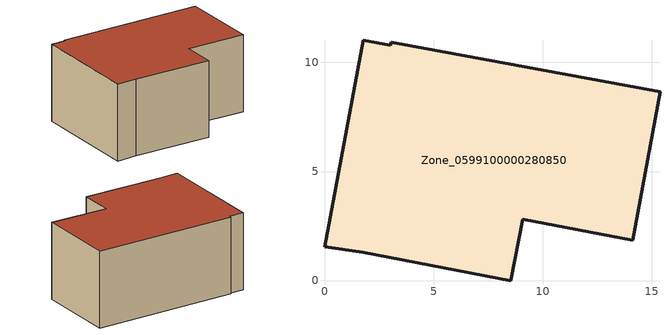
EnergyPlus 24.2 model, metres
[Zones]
Zone_0599100000280850
 floor ground (C_G): 1.76,1.29 0,1.56 1.77,11.01 3.02,10.78 3.05,10.93 15.38,8.66 14.13,1.84 9.08,2.82 8.54,0 z0
 wall outside (C_F): 0,1.56 1.76,1.29 8.54,0 9.08,2.82 14.13,1.84 15.38,8.66 3.05,10.93 3.02,10.78 1.77,11.01 0,1.56 z0:6.67
 roof outside (C_R): 9.08,2.82 14.13,1.84 15.38,8.66 3.05,10.93 3.02,10.78 1.77,11.01 0,1.56 1.76,1.29 8.54,0 z6.67
[BUILDING]
Pand.0599100000280850: North Axis=0; Terrain=City; Loads Convergence Tolerance Value=0.04; Temperature Convergence Tolerance Value=0.4; Solar Distribution=FullExterior; Maximum Number of Warmup Days=25; Minimum Number of Warmup Days=1
[Site:Location]
Rotterdam.The.Hague.AP_ZH_NLD Design_Conditions: Latitude=51.96; Longitude=4.45; Time Zone=1; Elevation=-4.5
[SITE:GROUNDTEMPERATURE:BUILDINGSURFACE]
18, 18, 18, 18, 18, 18, 18, 18, 18, 18, 18, 18
[MATERIAL] Thermal Absorptance=0.9; Solar Absorptance=0.7; Visible Absorptance=0.7
Name | Roughness | Thickness | Conductivity | Density | Specific Heat
G.D.1965 | MediumSmooth | 0.15 | 1 | 540 | 1210
F.D.1965 | Rough | 0.3 | 0.857143 | 1920 | 840
R.D.1965 | MediumRough | 0.2 | 0.08 | 1500 | 1000
[CONSTRUCTION]
C_G: G.D.1965
C_F: F.D.1965
C_R: R.D.1965
[ZONE]
Zone_0599100000280850: Type=1; Multiplier=1; Ceiling Height=Autocalculate; Volume=Autocalculate; Floor Area=autocalculate; Part of Total Floor Area=Yes
[ZONEINFILTRATION:DESIGNFLOWRATE]
Infil_Zone_0599100000280850: Zone or ZoneList or Space or SpaceList=Zone_0599100000280850; Schedule=AlwaysOn; Design Flow Rate Calculation Method=Flow/Area; Flow Rate per Floor Area=0.0042; Constant Term Coefficient=1; Temperature Term Coefficient=0; Velocity Term Coefficient=0; Velocity Squared Term Coefficient=0
[HVACTEMPLATE:ZONE:IDEALLOADSAIRSYSTEM]
Zone_0599100000280850: Maximum Heating Supply Air Temperature=50; Minimum Cooling Supply Air Temperature=13; Maximum Heating Supply Air Humidity Ratio=0.0156; Minimum Cooling Supply Air Humidity Ratio=0.0077; Heating Limit=NoLimit; Cooling Limit=NoLimit; Dehumidification Control Type=ConstantSensibleHeatRatio; Cooling Sensible Heat Ratio=0.7; Dehumidification Setpoint=60; Humidification Control Type=None; Humidification Setpoint=30; Outdoor Air Method=None; Outdoor Air Flow Rate per Person=0.00944; Outdoor Air Flow Rate per Zone Floor Area=0; Outdoor Air Flow Rate per Zone=0; Demand Controlled Ventilation Type=None; Outdoor Air Economizer Type=NoEconomizer; Heat Recovery Type=None; Sensible Heat Recovery Effectiveness=0.7; Latent Heat Recovery Effectiveness=0.65
[ZONECONTROL:THERMOSTAT]
ThermostatControl_Zone_0599100000280850: Zone or ZoneList=Zone_0599100000280850; Control Type Schedule=DualSetpointControlType; Control 1=Thermostat_Zone_0599100000280850; Temperature Difference Between Cutout And Setpoint=0
[THERMOSTATSETPOINT:DUALSETPOINT]
Thermostat_Zone_0599100000280850: Heating Setpoint Temperature Schedule=HeatingSetpoint_Zone_0599100000280850; Cooling Setpoint Temperature Schedule=CoolingSetpoint_Zone_0599100000280850
[SCHEDULE:COMPACT]
HeatingSetpoint_Zone_0599100000280850: Through: 12/31, For: AllDays, Until: 24:00, 21
CoolingSetpoint_Zone_0599100000280850: Through: 12/31, For: AllDays, Until: 24:00, 24
DualSetpointControlType: Through: 12/31, For: AllDays, Until: 24:00, 4
AlwaysOn: Through: 12/31, For: AllDays, Until: 24:00, 1
